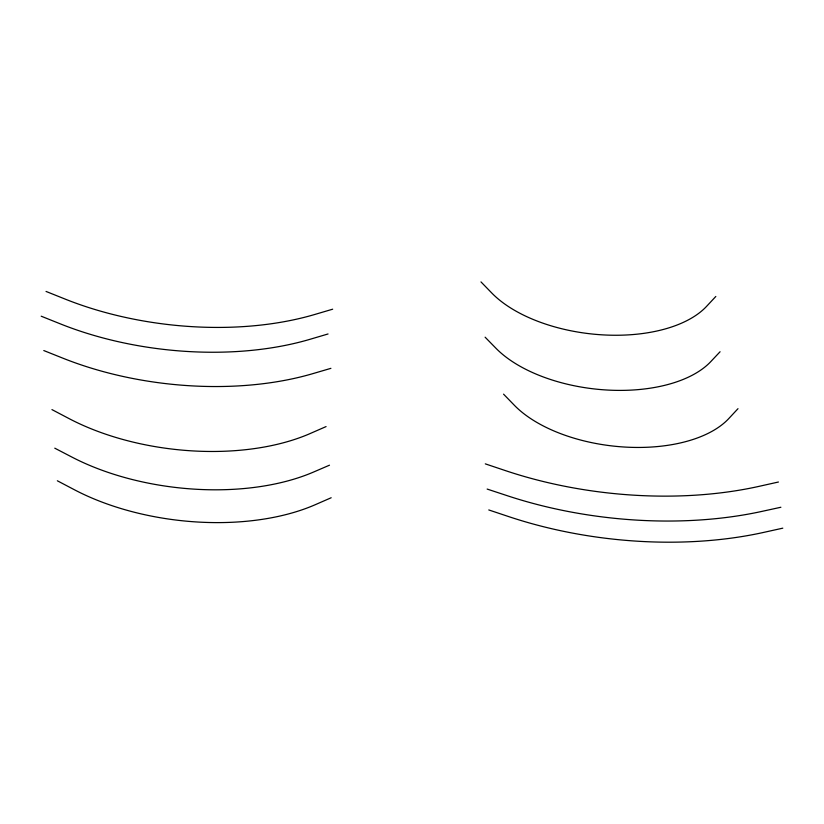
<?xml version="1.0" encoding="UTF-8"?>
<svg xmlns="http://www.w3.org/2000/svg" width="824" height="824" viewBox="0 0 824 824"><rect width="100%" height="100%" fill="white"/><g stroke="black" fill="none" stroke-linecap="round" stroke-linejoin="round"><path stroke-width="1.24" d="M715.819 296.455L706.601 306.332A121.21 63.695 6.6 0 1 601.86 334.822A121.21 63.695 6.6 0 1 491.784 293.025L480.979 281.901M737.995 408.673L728.787 418.561A120.963 63.561 6.6 0 1 624.231 447.02A120.963 63.561 6.6 0 1 514.361 405.274L503.557 394.15M720.073 351.745L710.793 361.602A121.406 63.798 6.6 0 1 606.042 389.968A121.406 63.798 6.6 0 1 495.986 348.294L485.109 337.181M326.077 426.585L310.308 433.476A180.868 95.038 6.6 0 1 68.907 418.52L51.943 409.6M331.176 497.748L315.407 504.638A180.683 94.945 6.6 0 1 74.315 489.703L57.35 480.783M329.487 465.189L313.614 472.018A182.485 95.893 6.6 0 1 71.832 457.042L54.775 448.174M332.669 309.196L314.686 314.5A229.525 120.603 6.6 0 1 65.003 299.03L46.041 291.438M328.045 333.967L310.071 339.282A229.515 120.603 6.6 0 1 60.162 323.801L41.2 316.2M330.908 368.338L312.904 373.622A230.298 121.015 6.6 0 1 62.768 358.131L43.785 350.55M778.433 482.019L759.306 486.294A274.598 144.293 6.6 0 1 505.267 470.556L485.305 463.861M782.8 528.163L763.652 532.407A276.916 145.508 6.6 0 1 508.758 516.617L488.776 509.943M780.884 507.254L761.675 511.447A279.171 146.693 6.6 0 1 507.172 495.677L487.149 489.065"/></g></svg>
